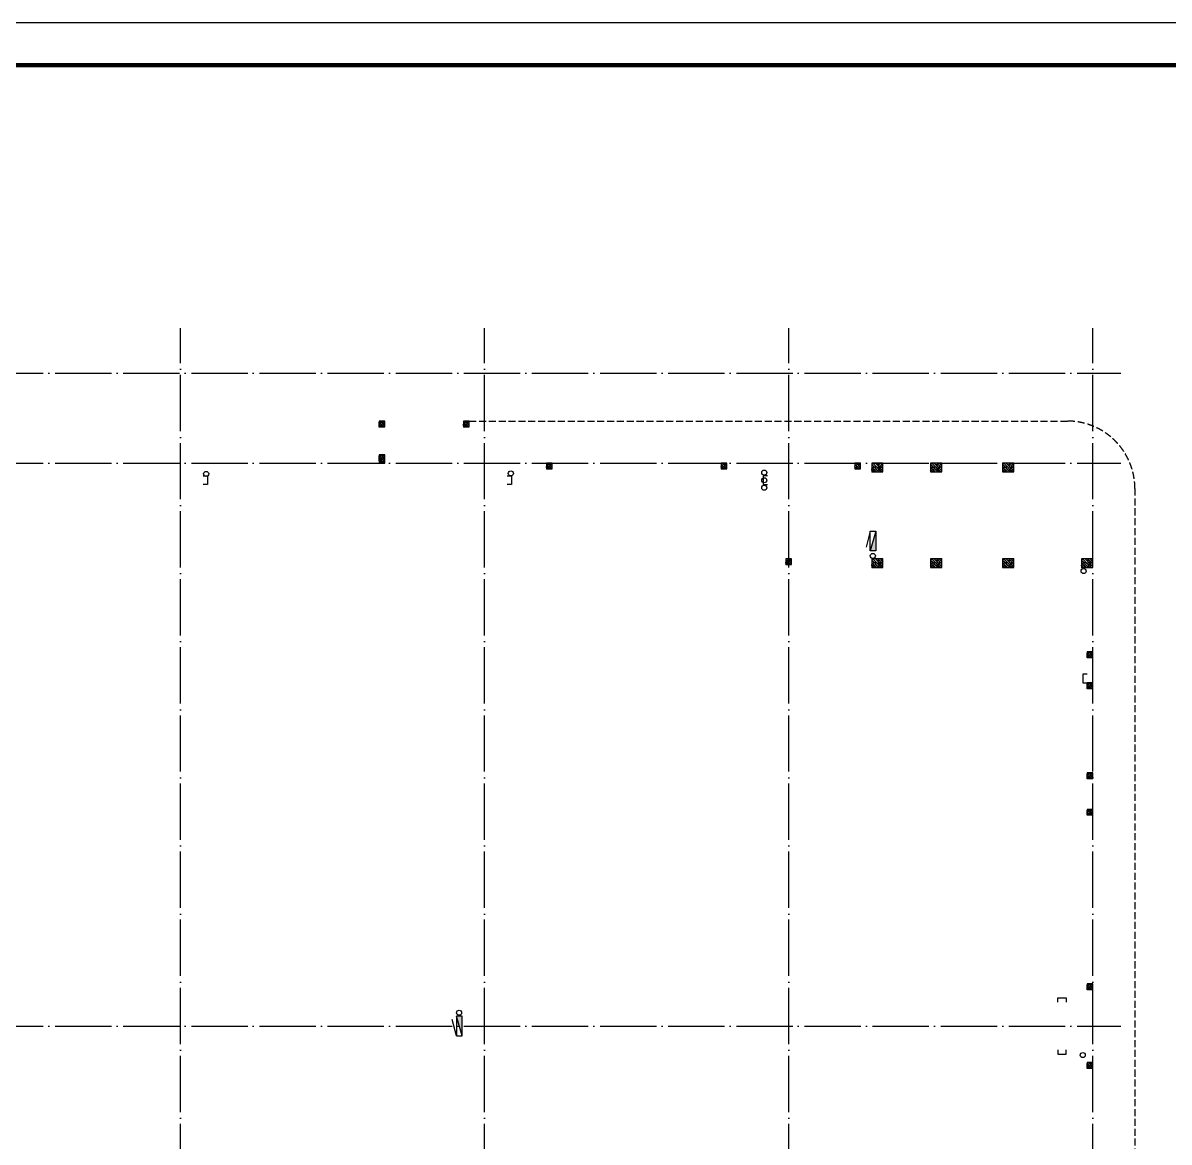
# Model space of a CAD drawing. Extents: x 6843040 to 15500510, y -6507076 to -4940511.
# Drawn here: x 7740796 to 7781510, y -5514627 to -5474851 of the extents above; entities that cross this region are included whole.
import ezdxf

# ---------------------------------------------------------------- set-up
doc = ezdxf.new("R2010")
doc.units = 0
doc.header["$LTSCALE"] = 1000
doc.header["$MEASUREMENT"] = 0
doc.linetypes.add('DASH', pattern=[0.35, 0.25, -0.1])
doc.linetypes.add('DOTE', pattern=[2.42, 2, -0.2, 0.02, -0.2])
for name, color, linetype in [('COLUMN', 10, 'Continuous'), ('DOTE', 8, 'DOTE'), ('EQUIP_消火栓', 7, 'Continuous'), ('plan-1', 40, 'Continuous'), ('PUB_HATCH', 8, 'Continuous'), ('PUB_TITLE', 4, 'Continuous'), ('S_SURFACE', 6, 'Continuous'), ('VPIPE-消防', 1, 'Continuous'), ('VPIPE-雨水', 4, 'Continuous')]:
    doc.layers.add(name, color=color, linetype=linetype)

# ---------------------------------------------------------------- blocks, each defined once
blk = doc.blocks.new('1GZ')
at = {"layer": 'PUB_HATCH'}
h = blk.add_hatch(dxfattribs=at)
h.set_pattern_fill('钢筋混凝土', color=256, scale=25, angle=90, style=0)
h.set_pattern_definition([(134.999998, (68728.19, -422466.92), (-44.194175, -44.194172), []), (140, (68728.19, -422466.92), (15.68804, 179.315045), [18.75, -206.25]), (85, (68728.2, -422466.92), (-188.048035, -34.68783), [15, -165]), (190.4514, (68729.5, -422451.98), (-172.35988, 144.62735), [15.93505, -175.28553]), (136.1842, (68678.2, -422466.92), (41.37976, 266.81026), [28.125, -309.375]), (186.6356, (68681.64, -422444.69), (-243.52946, 233.66568), [23.90257, -262.92825]), (81.1842, (68678.2, -422466.92), (-243.52964, 233.6655), [22.5, -247.5]), (111, (68690.69, -422441.92), (100.65473, 149.22676), [18.75, -206.25]), (56, (68690.7, -422441.92), (-181.28751, 60.82884), [15, -165]), (161.4514, (68699.08, -422429.48), (-80.63262, 210.05566), [15.93505, -175.28553]), (127.499998, (68728.19, -422466.92), (-83.223463, 3.039967), [0, -163, 0, -167.5, 0, -165.625]), (97.499998, (68728.19, -422466.92), (-98.602926, 65.767388), [0, -95.5, 0, -159.25, 0, -63.125]), (57.499998, (68728.19, -422522.67), (5.638722, 133.455609), [0, -62.5, 0, -195, 0, -258.75]), (47.499998, (68728.19, -422547.67), (-25.02624, 145.796543), [0, -81.25, 0, -129.5, 0, -183.75])])
edge = h.paths.add_edge_path()
edge.add_line((375145, -154985), (374945, -154985))
edge.add_line((375145, -154985), (375145, -154785))
edge.add_line((375145, -154785), (374945, -154785))
edge.add_line((374945, -154785), (374945, -154985))
h = blk.add_hatch(dxfattribs=at)
h.set_pattern_fill('钢筋混凝土', color=256, scale=25, angle=90, style=0)
h.set_pattern_definition([(134.999998, (71728.19, -422466.92), (-44.194175, -44.194172), []), (140, (71728.19, -422466.92), (15.68804, 179.315045), [18.75, -206.25]), (85, (71728.19, -422466.92), (-188.048035, -34.68783), [15, -165]), (190.4514, (71729.5, -422451.98), (-172.35988, 144.62735), [15.93505, -175.28553]), (136.1842, (71678.2, -422466.92), (41.37976, 266.81026), [28.125, -309.375]), (186.6356, (71681.64, -422444.69), (-243.52946, 233.66568), [23.90257, -262.92825]), (81.1842, (71678.2, -422466.92), (-243.52964, 233.6655), [22.5, -247.5]), (111, (71690.69, -422441.92), (100.65473, 149.22676), [18.75, -206.25]), (56, (71690.69, -422441.92), (-181.28751, 60.82884), [15, -165]), (161.4514, (71699.08, -422429.48), (-80.63262, 210.05566), [15.93505, -175.28553]), (127.499998, (71728.19, -422466.92), (-83.223463, 3.039967), [0, -163, 0, -167.5, 0, -165.625]), (97.499998, (71728.19, -422466.92), (-98.602926, 65.767388), [0, -95.5, 0, -159.25, 0, -63.125]), (57.499998, (71728.19, -422522.67), (5.638722, 133.455609), [0, -62.5, 0, -195, 0, -258.75]), (47.499998, (71728.19, -422547.67), (-25.02624, 145.796543), [0, -81.25, 0, -129.5, 0, -183.75])])
edge = h.paths.add_edge_path()
edge.add_line((378145, -154985), (377945, -154985))
edge.add_line((378145, -154985), (378145, -154785))
edge.add_line((378145, -154785), (377945, -154785))
edge.add_line((377945, -154785), (377945, -154985))
h = blk.add_hatch(dxfattribs=at)
h.set_pattern_fill('钢筋混凝土', color=256, scale=25, angle=90, style=0)
h.set_pattern_definition([(134.999998, (68728.19, -423666.92), (-44.194175, -44.194172), []), (140, (68728.19, -423666.92), (15.68804, 179.315045), [18.75, -206.25]), (85, (68728.19, -423666.92), (-188.048035, -34.68783), [15, -165]), (190.4514, (68729.5, -423651.98), (-172.35988, 144.62735), [15.93505, -175.28553]), (136.1842, (68678.2, -423666.92), (41.37976, 266.81026), [28.125, -309.375]), (186.6356, (68681.64, -423644.69), (-243.52946, 233.66568), [23.90257, -262.92825]), (81.1842, (68678.2, -423666.92), (-243.52964, 233.6655), [22.5, -247.5]), (111, (68690.69, -423641.92), (100.65473, 149.22676), [18.75, -206.25]), (56, (68690.69, -423641.92), (-181.28751, 60.82884), [15, -165]), (161.4514, (68699.08, -423629.48), (-80.63262, 210.05566), [15.93505, -175.28553]), (127.499998, (68728.19, -423666.92), (-83.223463, 3.039967), [0, -163, 0, -167.5, 0, -165.625]), (97.499998, (68728.19, -423666.92), (-98.602926, 65.767388), [0, -95.5, 0, -159.25, 0, -63.125]), (57.499998, (68728.19, -423722.67), (5.638722, 133.455609), [0, -62.5, 0, -195, 0, -258.75]), (47.499998, (68728.19, -423747.67), (-25.02624, 145.796543), [0, -81.25, 0, -129.5, 0, -183.75])])
edge = h.paths.add_edge_path()
edge.add_line((375145, -156285), (374945, -156285))
edge.add_line((375145, -156285), (375145, -155985))
edge.add_line((375145, -155985), (374945, -155985))
edge.add_line((374945, -155985), (374945, -156285))
h = blk.add_hatch(dxfattribs=at)
h.set_pattern_fill('钢筋混凝土', color=256, scale=25, angle=90, style=0)
h.set_pattern_definition([(134.999998, (74678.19, -423966.92), (-44.194175, -44.194172), []), (140, (74678.19, -423966.92), (15.68804, 179.315045), [18.75, -206.25]), (85, (74678.19, -423966.92), (-188.048035, -34.68783), [15, -165]), (190.4514, (74679.5, -423951.98), (-172.35988, 144.62735), [15.93505, -175.28553]), (136.1842, (74628.2, -423966.92), (41.37976, 266.81026), [28.125, -309.375]), (186.6356, (74631.64, -423944.69), (-243.52946, 233.66568), [23.90257, -262.92825]), (81.1842, (74628.2, -423966.92), (-243.52964, 233.6655), [22.5, -247.5]), (111, (74640.69, -423941.92), (100.65473, 149.22676), [18.75, -206.25]), (56, (74640.69, -423941.92), (-181.28751, 60.82884), [15, -165]), (161.4514, (74649.08, -423929.48), (-80.63262, 210.05566), [15.93505, -175.28553]), (127.499998, (74678.19, -423966.92), (-83.223463, 3.039967), [0, -163, 0, -167.5, 0, -165.625]), (97.499998, (74678.19, -423966.92), (-98.602926, 65.767388), [0, -95.5, 0, -159.25, 0, -63.125]), (57.499998, (74678.19, -424022.67), (5.638722, 133.455609), [0, -62.5, 0, -195, 0, -258.75]), (47.499998, (74678.19, -424047.67), (-25.02624, 145.796543), [0, -81.25, 0, -129.5, 0, -183.75])])
edge = h.paths.add_edge_path()
edge.add_line((381095, -156485), (380895, -156485))
edge.add_line((381095, -156485), (381095, -156285))
edge.add_line((381095, -156285), (380895, -156285))
edge.add_line((380895, -156285), (380895, -156485))
h = blk.add_hatch(dxfattribs=at)
h.set_pattern_fill('钢筋混凝土', color=256, scale=25, angle=90, style=0)
h.set_pattern_definition([(134.999998, (80878.19, -423966.92), (-44.194175, -44.194172), []), (140, (80878.19, -423966.92), (15.68804, 179.315045), [18.75, -206.25]), (85, (80878.19, -423966.92), (-188.048035, -34.68783), [15, -165]), (190.4514, (80879.5, -423951.98), (-172.35988, 144.62735), [15.93505, -175.28553]), (136.1842, (80828.2, -423966.92), (41.37976, 266.81026), [28.125, -309.375]), (186.6356, (80831.64, -423944.69), (-243.52946, 233.66568), [23.90257, -262.92825]), (81.1842, (80828.2, -423966.92), (-243.52964, 233.6655), [22.5, -247.5]), (111, (80840.69, -423941.92), (100.65473, 149.22676), [18.75, -206.25]), (56, (80840.69, -423941.92), (-181.28751, 60.82884), [15, -165]), (161.4514, (80849.08, -423929.48), (-80.63262, 210.05566), [15.93505, -175.28553]), (127.499998, (80878.19, -423966.92), (-83.223463, 3.039967), [0, -163, 0, -167.5, 0, -165.625]), (97.499998, (80878.19, -423966.92), (-98.602926, 65.767388), [0, -95.5, 0, -159.25, 0, -63.125]), (57.499998, (80878.19, -424022.67), (5.638722, 133.455609), [0, -62.5, 0, -195, 0, -258.75]), (47.499998, (80878.19, -424047.67), (-25.02624, 145.796543), [0, -81.25, 0, -129.5, 0, -183.75])])
edge = h.paths.add_edge_path()
edge.add_line((387295, -156485), (387095, -156485))
edge.add_line((387295, -156485), (387295, -156285))
edge.add_line((387295, -156285), (387095, -156285))
edge.add_line((387095, -156285), (387095, -156485))
h = blk.add_hatch(dxfattribs=at)
h.set_pattern_fill('钢筋混凝土', color=256, scale=25, angle=90, style=0)
h.set_pattern_definition([(134.999998, (85628.19, -423966.92), (-44.194175, -44.194172), []), (140, (85628.19, -423966.92), (15.68804, 179.315045), [18.75, -206.25]), (85, (85628.19, -423966.92), (-188.048035, -34.68783), [15, -165]), (190.4514, (85629.5, -423951.98), (-172.35988, 144.62735), [15.93505, -175.28553]), (136.1842, (85578.2, -423966.92), (41.37976, 266.81026), [28.125, -309.375]), (186.6356, (85581.64, -423944.69), (-243.52946, 233.66568), [23.90257, -262.92825]), (81.1842, (85578.2, -423966.92), (-243.52964, 233.6655), [22.5, -247.5]), (111, (85590.69, -423941.92), (100.65473, 149.22676), [18.75, -206.25]), (56, (85590.69, -423941.92), (-181.28751, 60.82884), [15, -165]), (161.4514, (85599.08, -423929.48), (-80.63262, 210.05566), [15.93505, -175.28553]), (127.499998, (85628.19, -423966.92), (-83.223463, 3.039967), [0, -163, 0, -167.5, 0, -165.625]), (97.499998, (85628.19, -423966.92), (-98.602926, 65.767388), [0, -95.5, 0, -159.25, 0, -63.125]), (57.499998, (85628.19, -424022.67), (5.638722, 133.455609), [0, -62.5, 0, -195, 0, -258.75]), (47.499998, (85628.19, -424047.67), (-25.02624, 145.796543), [0, -81.25, 0, -129.5, 0, -183.75])])
edge = h.paths.add_edge_path()
edge.add_line((392045, -156485), (391845, -156485))
edge.add_line((392045, -156485), (392045, -156285))
edge.add_line((392045, -156285), (391845, -156285))
edge.add_line((391845, -156285), (391845, -156485))
h = blk.add_hatch(dxfattribs=at)
h.set_pattern_fill('钢筋混凝土', color=256, scale=25, angle=90, style=0)
h.set_pattern_definition([(134.999998, (86228.19, -424066.91), (-44.194175, -44.194172), []), (140, (86228.19, -424066.91), (15.68804, 179.315045), [18.75, -206.25]), (85, (86228.19, -424066.91), (-188.048035, -34.68783), [15, -165]), (190.4514, (86229.5, -424051.97), (-172.35988, 144.62735), [15.93505, -175.28553]), (136.1842, (86178.2, -424066.91), (41.37976, 266.81026), [28.125, -309.375]), (186.6356, (86181.64, -424044.68), (-243.52946, 233.66568), [23.90257, -262.92825]), (81.1842, (86178.2, -424066.9), (-243.52964, 233.6655), [22.5, -247.5]), (111, (86190.69, -424041.91), (100.65473, 149.22676), [18.75, -206.25]), (56, (86190.69, -424041.91), (-181.28751, 60.82884), [15, -165]), (161.4514, (86199.08, -424029.48), (-80.63262, 210.05566), [15.93505, -175.28553]), (127.499998, (86228.19, -424066.91), (-83.223463, 3.039967), [0, -163, 0, -167.5, 0, -165.625]), (97.499998, (86228.19, -424066.91), (-98.602926, 65.767388), [0, -95.5, 0, -159.25, 0, -63.125]), (57.499998, (86228.19, -424122.66), (5.638722, 133.455609), [0, -62.5, 0, -195, 0, -258.75]), (47.499998, (86228.19, -424147.66), (-25.02624, 145.796543), [0, -81.25, 0, -129.5, 0, -183.75])])
edge = h.paths.add_edge_path()
edge.add_line((392845, -156585), (392445, -156585))
edge.add_line((392845, -156585), (392845, -156285))
edge.add_line((392845, -156285), (392445, -156285))
edge.add_line((392445, -156285), (392445, -156585))
h = blk.add_hatch(dxfattribs=at)
h.set_pattern_fill('钢筋混凝土', color=256, scale=25, angle=90, style=0)
h.set_pattern_definition([(134.999998, (88318.19, -424066.91), (-44.194175, -44.194172), []), (140, (88318.19, -424066.91), (15.68804, 179.315045), [18.75, -206.25]), (85, (88318.19, -424066.91), (-188.048035, -34.68783), [15, -165]), (190.4514, (88319.5, -424051.97), (-172.35988, 144.62735), [15.93505, -175.28553]), (136.1842, (88268.2, -424066.91), (41.37976, 266.81026), [28.125, -309.375]), (186.6356, (88271.64, -424044.68), (-243.52946, 233.66568), [23.90257, -262.92825]), (81.1842, (88268.2, -424066.9), (-243.52964, 233.6655), [22.5, -247.5]), (111, (88280.69, -424041.91), (100.65473, 149.22676), [18.75, -206.25]), (56, (88280.69, -424041.91), (-181.28751, 60.82884), [15, -165]), (161.4514, (88289.08, -424029.48), (-80.63262, 210.05566), [15.93505, -175.28553]), (127.499998, (88318.19, -424066.91), (-83.223463, 3.039967), [0, -163, 0, -167.5, 0, -165.625]), (97.499998, (88318.19, -424066.91), (-98.602926, 65.767388), [0, -95.5, 0, -159.25, 0, -63.125]), (57.499998, (88318.19, -424122.66), (5.638722, 133.455609), [0, -62.5, 0, -195, 0, -258.75]), (47.499998, (88318.19, -424147.66), (-25.02624, 145.796543), [0, -81.25, 0, -129.5, 0, -183.75])])
edge = h.paths.add_edge_path()
edge.add_line((394935, -156585), (394535, -156585))
edge.add_line((394935, -156585), (394935, -156285))
edge.add_line((394935, -156285), (394535, -156285))
edge.add_line((394535, -156285), (394535, -156585))
h = blk.add_hatch(dxfattribs=at)
h.set_pattern_fill('钢筋混凝土', color=256, scale=25, angle=90, style=0)
h.set_pattern_definition([(134.999998, (90878.19, -424066.91), (-44.194175, -44.194172), []), (140, (90878.19, -424066.91), (15.68804, 179.315045), [18.75, -206.25]), (85, (90878.19, -424066.91), (-188.048035, -34.68783), [15, -165]), (190.4514, (90879.5, -424051.97), (-172.35988, 144.62735), [15.93505, -175.28553]), (136.1842, (90828.2, -424066.91), (41.37976, 266.81026), [28.125, -309.375]), (186.6356, (90831.64, -424044.68), (-243.52946, 233.66568), [23.90257, -262.92825]), (81.1842, (90828.2, -424066.9), (-243.52964, 233.6655), [22.5, -247.5]), (111, (90840.69, -424041.91), (100.65473, 149.22676), [18.75, -206.25]), (56, (90840.69, -424041.91), (-181.28751, 60.82884), [15, -165]), (161.4514, (90849.08, -424029.48), (-80.63262, 210.05566), [15.93505, -175.28553]), (127.499998, (90878.19, -424066.91), (-83.223463, 3.039967), [0, -163, 0, -167.5, 0, -165.625]), (97.499998, (90878.19, -424066.91), (-98.602926, 65.767388), [0, -95.5, 0, -159.25, 0, -63.125]), (57.499998, (90878.19, -424122.66), (5.638722, 133.455609), [0, -62.5, 0, -195, 0, -258.75]), (47.499998, (90878.19, -424147.66), (-25.02624, 145.796543), [0, -81.25, 0, -129.5, 0, -183.75])])
edge = h.paths.add_edge_path()
edge.add_line((397495, -156585), (397095, -156585))
edge.add_line((397495, -156585), (397495, -156285))
edge.add_line((397495, -156285), (397095, -156285))
edge.add_line((397095, -156285), (397095, -156585))
h = blk.add_hatch(dxfattribs=at)
h.set_pattern_fill('钢筋混凝土', color=256, scale=25, angle=90, style=0)
h.set_pattern_definition([(134.999998, (83178.19, -427366.92), (-44.194175, -44.194172), []), (140, (83178.19, -427366.92), (15.68804, 179.315045), [18.75, -206.25]), (85, (83178.19, -427366.92), (-188.048035, -34.68783), [15, -165]), (190.4514, (83179.5, -427351.98), (-172.35988, 144.62735), [15.93505, -175.28553]), (136.1842, (83128.2, -427366.92), (41.37976, 266.81026), [28.125, -309.375]), (186.6356, (83131.64, -427344.69), (-243.52946, 233.66568), [23.90257, -262.92825]), (81.1842, (83128.2, -427366.92), (-243.52964, 233.6655), [22.5, -247.5]), (111, (83140.69, -427341.92), (100.65473, 149.22676), [18.75, -206.25]), (56, (83140.69, -427341.92), (-181.28751, 60.82884), [15, -165]), (161.4514, (83149.08, -427329.48), (-80.63262, 210.05566), [15.93505, -175.28553]), (127.499998, (83178.19, -427366.92), (-83.223463, 3.039967), [0, -163, 0, -167.5, 0, -165.625]), (97.499998, (83178.19, -427366.92), (-98.602926, 65.767388), [0, -95.5, 0, -159.25, 0, -63.125]), (57.499998, (83178.19, -427422.67), (5.638722, 133.455609), [0, -62.5, 0, -195, 0, -258.75]), (47.499998, (83178.19, -427447.67), (-25.02624, 145.796543), [0, -81.25, 0, -129.5, 0, -183.75])])
edge = h.paths.add_edge_path()
edge.add_line((389595, -159885), (389395, -159885))
edge.add_line((389595, -159885), (389595, -159685))
edge.add_line((389595, -159685), (389395, -159685))
edge.add_line((389395, -159685), (389395, -159885))
h = blk.add_hatch(dxfattribs=at)
h.set_pattern_fill('钢筋混凝土', color=256, scale=25, angle=90, style=0)
h.set_pattern_definition([(134.999998, (86228.19, -427466.91), (-44.194175, -44.194172), []), (140, (86228.19, -427466.91), (15.68804, 179.315045), [18.75, -206.25]), (85, (86228.19, -427466.91), (-188.048035, -34.68783), [15, -165]), (190.4514, (86229.5, -427451.97), (-172.35988, 144.62735), [15.93505, -175.28553]), (136.1842, (86178.2, -427466.91), (41.37976, 266.81026), [28.125, -309.375]), (186.6356, (86181.64, -427444.68), (-243.52946, 233.66568), [23.90257, -262.92825]), (81.1842, (86178.2, -427466.9), (-243.52964, 233.6655), [22.5, -247.5]), (111, (86190.69, -427441.91), (100.65473, 149.22676), [18.75, -206.25]), (56, (86190.69, -427441.91), (-181.28751, 60.82884), [15, -165]), (161.4514, (86199.08, -427429.48), (-80.63262, 210.05566), [15.93505, -175.28553]), (127.499998, (86228.19, -427466.91), (-83.223463, 3.039967), [0, -163, 0, -167.5, 0, -165.625]), (97.499998, (86228.19, -427466.91), (-98.602926, 65.767388), [0, -95.5, 0, -159.25, 0, -63.125]), (57.499998, (86228.19, -427522.66), (5.638722, 133.455609), [0, -62.5, 0, -195, 0, -258.75]), (47.499998, (86228.19, -427547.66), (-25.02624, 145.796543), [0, -81.25, 0, -129.5, 0, -183.75])])
edge = h.paths.add_edge_path()
edge.add_line((392845, -159985), (392445, -159985))
edge.add_line((392845, -159985), (392845, -159685))
edge.add_line((392845, -159685), (392445, -159685))
edge.add_line((392445, -159685), (392445, -159985))
h = blk.add_hatch(dxfattribs=at)
h.set_pattern_fill('钢筋混凝土', color=256, scale=25, angle=90, style=0)
h.set_pattern_definition([(134.999998, (88318.19, -427466.91), (-44.194175, -44.194172), []), (140, (88318.19, -427466.91), (15.68804, 179.315045), [18.75, -206.25]), (85, (88318.19, -427466.91), (-188.048035, -34.68783), [15, -165]), (190.4514, (88319.5, -427451.97), (-172.35988, 144.62735), [15.93505, -175.28553]), (136.1842, (88268.2, -427466.91), (41.37976, 266.81026), [28.125, -309.375]), (186.6356, (88271.64, -427444.68), (-243.52946, 233.66568), [23.90257, -262.92825]), (81.1842, (88268.2, -427466.9), (-243.52964, 233.6655), [22.5, -247.5]), (111, (88280.69, -427441.91), (100.65473, 149.22676), [18.75, -206.25]), (56, (88280.69, -427441.91), (-181.28751, 60.82884), [15, -165]), (161.4514, (88289.08, -427429.48), (-80.63262, 210.05566), [15.93505, -175.28553]), (127.499998, (88318.19, -427466.91), (-83.223463, 3.039967), [0, -163, 0, -167.5, 0, -165.625]), (97.499998, (88318.19, -427466.91), (-98.602926, 65.767388), [0, -95.5, 0, -159.25, 0, -63.125]), (57.499998, (88318.19, -427522.66), (5.638722, 133.455609), [0, -62.5, 0, -195, 0, -258.75]), (47.499998, (88318.19, -427547.66), (-25.02624, 145.796543), [0, -81.25, 0, -129.5, 0, -183.75])])
edge = h.paths.add_edge_path()
edge.add_line((394935, -159985), (394535, -159985))
edge.add_line((394935, -159985), (394935, -159685))
edge.add_line((394935, -159685), (394535, -159685))
edge.add_line((394535, -159685), (394535, -159985))
h = blk.add_hatch(dxfattribs=at)
h.set_pattern_fill('钢筋混凝土', color=256, scale=25, angle=90, style=0)
h.set_pattern_definition([(134.999998, (90878.19, -427466.91), (-44.194175, -44.194172), []), (140, (90878.19, -427466.91), (15.68804, 179.315045), [18.75, -206.25]), (85, (90878.19, -427466.91), (-188.048035, -34.68783), [15, -165]), (190.4514, (90879.5, -427451.97), (-172.35988, 144.62735), [15.93505, -175.28553]), (136.1842, (90828.2, -427466.91), (41.37976, 266.81026), [28.125, -309.375]), (186.6356, (90831.64, -427444.68), (-243.52946, 233.66568), [23.90257, -262.92825]), (81.1842, (90828.2, -427466.9), (-243.52964, 233.6655), [22.5, -247.5]), (111, (90840.69, -427441.91), (100.65473, 149.22676), [18.75, -206.25]), (56, (90840.69, -427441.91), (-181.28751, 60.82884), [15, -165]), (161.4514, (90849.08, -427429.48), (-80.63262, 210.05566), [15.93505, -175.28553]), (127.499998, (90878.19, -427466.91), (-83.223463, 3.039967), [0, -163, 0, -167.5, 0, -165.625]), (97.499998, (90878.19, -427466.91), (-98.602926, 65.767388), [0, -95.5, 0, -159.25, 0, -63.125]), (57.499998, (90878.19, -427522.66), (5.638722, 133.455609), [0, -62.5, 0, -195, 0, -258.75]), (47.499998, (90878.19, -427547.66), (-25.02624, 145.796543), [0, -81.25, 0, -129.5, 0, -183.75])])
edge = h.paths.add_edge_path()
edge.add_line((397495, -159985), (397095, -159985))
edge.add_line((397495, -159985), (397495, -159685))
edge.add_line((397495, -159685), (397095, -159685))
edge.add_line((397095, -159685), (397095, -159985))
h = blk.add_hatch(dxfattribs=at)
h.set_pattern_fill('钢筋混凝土', color=256, scale=25, angle=90, style=0)
h.set_pattern_definition([(134.999998, (93678.183, -427466.91), (-44.194175, -44.194172), []), (140, (93678.18, -427466.91), (15.68804, 179.315045), [18.75, -206.25]), (85, (93678.18, -427466.91), (-188.048035, -34.68783), [15, -165]), (190.4514, (93679.49, -427451.97), (-172.35988, 144.62735), [15.93505, -175.28553]), (136.1842, (93628.18, -427466.91), (41.37976, 266.81026), [28.125, -309.375]), (186.6356, (93631.63, -427444.68), (-243.52946, 233.66568), [23.90257, -262.92825]), (81.1842, (93628.18, -427466.9), (-243.52964, 233.6655), [22.5, -247.5]), (111, (93640.68, -427441.91), (100.65473, 149.22676), [18.75, -206.25]), (56, (93640.68, -427441.91), (-181.28751, 60.82884), [15, -165]), (161.4514, (93649.07, -427429.48), (-80.63262, 210.05566), [15.93505, -175.28553]), (127.499998, (93678.183, -427466.91), (-83.223463, 3.039967), [0, -163, 0, -167.5, 0, -165.625]), (97.499998, (93678.18, -427466.91), (-98.602926, 65.767388), [0, -95.5, 0, -159.25, 0, -63.125]), (57.499998, (93678.18, -427522.66), (5.638722, 133.455609), [0, -62.5, 0, -195, 0, -258.75]), (47.499998, (93678.18, -427547.66), (-25.02624, 145.796543), [0, -81.25, 0, -129.5, 0, -183.75])])
edge = h.paths.add_edge_path()
edge.add_line((400295, -159985), (399895, -159985))
edge.add_line((400295, -159985), (400295, -159685))
edge.add_line((400295, -159685), (399895, -159685))
edge.add_line((399895, -159685), (399895, -159985))
h = blk.add_hatch(dxfattribs=at)
h.set_pattern_fill('钢筋混凝土', color=256, scale=25, angle=90, style=0)
h.set_pattern_definition([(134.999998, (93878.19, -430666.91), (-44.194175, -44.194172), []), (140, (93878.19, -430666.91), (15.68804, 179.315045), [18.75, -206.25]), (85, (93878.19, -430666.91), (-188.048035, -34.68783), [15, -165]), (190.4514, (93879.5, -430651.97), (-172.35988, 144.62735), [15.93505, -175.28553]), (136.1842, (93828.2, -430666.91), (41.37976, 266.81026), [28.125, -309.375]), (186.6356, (93831.64, -430644.68), (-243.52946, 233.66568), [23.90257, -262.92825]), (81.1842, (93828.2, -430666.9), (-243.52964, 233.6655), [22.5, -247.5]), (111, (93840.69, -430641.91), (100.65473, 149.22676), [18.75, -206.25]), (56, (93840.69, -430641.91), (-181.28751, 60.82884), [15, -165]), (161.4514, (93849.08, -430629.48), (-80.63262, 210.05566), [15.93505, -175.28553]), (127.499998, (93878.19, -430666.91), (-83.223463, 3.039967), [0, -163, 0, -167.5, 0, -165.625]), (97.499998, (93878.19, -430666.91), (-98.602926, 65.767388), [0, -95.5, 0, -159.25, 0, -63.125]), (57.499998, (93878.19, -430722.66), (5.638722, 133.455609), [0, -62.5, 0, -195, 0, -258.75]), (47.499998, (93878.19, -430747.66), (-25.02624, 145.796543), [0, -81.25, 0, -129.5, 0, -183.75])])
edge = h.paths.add_edge_path()
edge.add_line((400295, -163185), (400095, -163185))
edge.add_line((400295, -163185), (400295, -162985))
edge.add_line((400295, -162985), (400095, -162985))
edge.add_line((400095, -162985), (400095, -163185))
h = blk.add_hatch(dxfattribs=at)
h.set_pattern_fill('钢筋混凝土', color=256, scale=25, angle=90, style=0)
h.set_pattern_definition([(134.999998, (93878.19, -431766.92), (-44.194175, -44.194172), []), (140, (93878.19, -431766.92), (15.68804, 179.315045), [18.75, -206.25]), (85, (93878.19, -431766.92), (-188.048035, -34.68783), [15, -165]), (190.4514, (93879.5, -431751.98), (-172.35988, 144.62735), [15.93505, -175.28553]), (136.1842, (93828.2, -431766.92), (41.37976, 266.81026), [28.125, -309.375]), (186.6356, (93831.64, -431744.69), (-243.52946, 233.66568), [23.90257, -262.92825]), (81.1842, (93828.2, -431766.92), (-243.52964, 233.6655), [22.5, -247.5]), (111, (93840.69, -431741.92), (100.65473, 149.22676), [18.75, -206.25]), (56, (93840.69, -431741.92), (-181.28751, 60.82884), [15, -165]), (161.4514, (93849.08, -431729.48), (-80.63262, 210.05566), [15.93505, -175.28553]), (127.499998, (93878.19, -431766.92), (-83.223463, 3.039967), [0, -163, 0, -167.5, 0, -165.625]), (97.499998, (93878.19, -431766.92), (-98.602926, 65.767388), [0, -95.5, 0, -159.25, 0, -63.125]), (57.499998, (93878.19, -431822.67), (5.638722, 133.455609), [0, -62.5, 0, -195, 0, -258.75]), (47.499998, (93878.19, -431847.67), (-25.02624, 145.796543), [0, -81.25, 0, -129.5, 0, -183.75])])
edge = h.paths.add_edge_path()
edge.add_line((400295, -164285), (400095, -164285))
edge.add_line((400295, -164285), (400295, -164085))
edge.add_line((400295, -164085), (400095, -164085))
edge.add_line((400095, -164085), (400095, -164285))
h = blk.add_hatch(dxfattribs=at)
h.set_pattern_fill('钢筋混凝土', color=256, scale=25, angle=90, style=0)
h.set_pattern_definition([(134.999998, (93878.183, -434966.92), (-44.194175, -44.194172), []), (140, (93878.18, -434966.92), (15.68804, 179.315045), [18.75, -206.25]), (85, (93878.18, -434966.92), (-188.048035, -34.68783), [15, -165]), (190.4514, (93879.49, -434951.98), (-172.35988, 144.62735), [15.93505, -175.28553]), (136.1842, (93828.18, -434966.92), (41.37976, 266.81026), [28.125, -309.375]), (186.6356, (93831.63, -434944.69), (-243.52946, 233.66568), [23.90257, -262.92825]), (81.1842, (93828.18, -434966.92), (-243.52964, 233.6655), [22.5, -247.5]), (111, (93840.68, -434941.92), (100.65473, 149.22676), [18.75, -206.25]), (56, (93840.68, -434941.92), (-181.28751, 60.82884), [15, -165]), (161.4514, (93849.07, -434929.48), (-80.63262, 210.05566), [15.93505, -175.28553]), (127.499998, (93878.183, -434966.92), (-83.223463, 3.039967), [0, -163, 0, -167.5, 0, -165.625]), (97.499998, (93878.18, -434966.92), (-98.602926, 65.767388), [0, -95.5, 0, -159.25, 0, -63.125]), (57.499998, (93878.18, -435022.67), (5.638722, 133.455609), [0, -62.5, 0, -195, 0, -258.75]), (47.499998, (93878.18, -435047.67), (-25.02624, 145.796543), [0, -81.25, 0, -129.5, 0, -183.75])])
edge = h.paths.add_edge_path()
edge.add_line((400295, -167485), (400095, -167485))
edge.add_line((400295, -167485), (400295, -167285))
edge.add_line((400295, -167285), (400095, -167285))
edge.add_line((400095, -167285), (400095, -167485))
h = blk.add_hatch(dxfattribs=at)
h.set_pattern_fill('钢筋混凝土', color=256, scale=25, angle=90, style=0)
h.set_pattern_definition([(134.999998, (93878.19, -436266.92), (-44.194175, -44.194172), []), (140, (93878.19, -436266.92), (15.68804, 179.315045), [18.75, -206.25]), (85, (93878.19, -436266.92), (-188.048035, -34.68783), [15, -165]), (190.4514, (93879.5, -436251.98), (-172.35988, 144.62735), [15.93505, -175.28553]), (136.1842, (93828.2, -436266.92), (41.37976, 266.81026), [28.125, -309.375]), (186.6356, (93831.64, -436244.69), (-243.52946, 233.66568), [23.90257, -262.92825]), (81.1842, (93828.2, -436266.92), (-243.52964, 233.6655), [22.5, -247.5]), (111, (93840.69, -436241.92), (100.65473, 149.22676), [18.75, -206.25]), (56, (93840.69, -436241.92), (-181.28751, 60.82884), [15, -165]), (161.4514, (93849.08, -436229.48), (-80.63262, 210.05566), [15.93505, -175.28553]), (127.499998, (93878.19, -436266.92), (-83.223463, 3.039967), [0, -163, 0, -167.5, 0, -165.625]), (97.499998, (93878.19, -436266.92), (-98.602926, 65.767388), [0, -95.5, 0, -159.25, 0, -63.125]), (57.499998, (93878.19, -436322.67), (5.638722, 133.455609), [0, -62.5, 0, -195, 0, -258.75]), (47.499998, (93878.19, -436347.67), (-25.02624, 145.796543), [0, -81.25, 0, -129.5, 0, -183.75])])
edge = h.paths.add_edge_path()
edge.add_line((400295, -168785), (400095, -168785))
edge.add_line((400295, -168785), (400295, -168585))
edge.add_line((400295, -168585), (400095, -168585))
edge.add_line((400095, -168585), (400095, -168785))
h = blk.add_hatch(dxfattribs=at)
h.set_pattern_fill('钢筋混凝土', color=256, scale=25, angle=90, style=0)
h.set_pattern_definition([(134.999998, (93878.19, -442466.92), (-44.194175, -44.194172), []), (140, (93878.19, -442466.92), (15.68804, 179.315045), [18.75, -206.25]), (85, (93878.19, -442466.92), (-188.048035, -34.68783), [15, -165]), (190.4514, (93879.5, -442451.98), (-172.35988, 144.62735), [15.93505, -175.28553]), (136.1842, (93828.2, -442466.92), (41.37976, 266.81026), [28.125, -309.375]), (186.6356, (93831.64, -442444.69), (-243.52946, 233.66568), [23.90257, -262.92825]), (81.1842, (93828.2, -442466.92), (-243.52964, 233.6655), [22.5, -247.5]), (111, (93840.69, -442441.92), (100.65473, 149.22676), [18.75, -206.25]), (56, (93840.69, -442441.92), (-181.28751, 60.82884), [15, -165]), (161.4514, (93849.08, -442429.48), (-80.63262, 210.05566), [15.93505, -175.28553]), (127.499998, (93878.19, -442466.92), (-83.223463, 3.039967), [0, -163, 0, -167.5, 0, -165.625]), (97.499998, (93878.19, -442466.92), (-98.602926, 65.767388), [0, -95.5, 0, -159.25, 0, -63.125]), (57.499998, (93878.19, -442522.67), (5.638722, 133.455609), [0, -62.5, 0, -195, 0, -258.75]), (47.499998, (93878.19, -442547.67), (-25.02624, 145.796543), [0, -81.25, 0, -129.5, 0, -183.75])])
edge = h.paths.add_edge_path()
edge.add_line((400295, -174985), (400095, -174985))
edge.add_line((400295, -174985), (400295, -174785))
edge.add_line((400295, -174785), (400095, -174785))
edge.add_line((400095, -174785), (400095, -174985))
h = blk.add_hatch(dxfattribs=at)
h.set_pattern_fill('钢筋混凝土', color=256, scale=25, angle=90, style=0)
h.set_pattern_definition([(134.999998, (93878.195, -445266.92), (-44.194175, -44.194172), []), (140, (93878.2, -445266.92), (15.68804, 179.315045), [18.75, -206.25]), (85, (93878.2, -445266.92), (-188.048035, -34.68783), [15, -165]), (190.4514, (93879.5, -445251.98), (-172.35988, 144.62735), [15.93505, -175.28553]), (136.1842, (93828.2, -445266.92), (41.37976, 266.81026), [28.125, -309.375]), (186.6356, (93831.64, -445244.69), (-243.52946, 233.66568), [23.90257, -262.92825]), (81.1842, (93828.2, -445266.92), (-243.52964, 233.6655), [22.5, -247.5]), (111, (93840.7, -445241.92), (100.65473, 149.22676), [18.75, -206.25]), (56, (93840.7, -445241.92), (-181.28751, 60.82884), [15, -165]), (161.4514, (93849.08, -445229.48), (-80.63262, 210.05566), [15.93505, -175.28553]), (127.499998, (93878.195, -445266.92), (-83.223463, 3.039967), [0, -163, 0, -167.5, 0, -165.625]), (97.499998, (93878.195, -445266.92), (-98.602926, 65.767388), [0, -95.5, 0, -159.25, 0, -63.125]), (57.499998, (93878.195, -445322.67), (5.638722, 133.455609), [0, -62.5, 0, -195, 0, -258.75]), (47.499998, (93878.2, -445347.67), (-25.02624, 145.796543), [0, -81.25, 0, -129.5, 0, -183.75])])
edge = h.paths.add_edge_path()
edge.add_line((400295, -177785), (400095, -177785))
edge.add_line((400295, -177785), (400295, -177585))
edge.add_line((400295, -177585), (400095, -177585))
edge.add_line((400095, -177585), (400095, -177785))
at = {"layer": 'COLUMN'}
for points in [[(374945, -154985), (375145, -154985), (375145, -154785), (374945, -154785)], [(377945, -154985), (378145, -154985), (378145, -154785), (377945, -154785)], [(374945, -156285), (375145, -156285), (375145, -155985), (374945, -155985)], [(380895, -156485), (381095, -156485), (381095, -156285), (380895, -156285)], [(387095, -156485), (387295, -156485), (387295, -156285), (387095, -156285)], [(391845, -156485), (392045, -156485), (392045, -156285), (391845, -156285)], [(392445, -156585), (392845, -156585), (392845, -156285), (392445, -156285)], [(394535, -156585), (394935, -156585), (394935, -156285), (394535, -156285)], [(397095, -156585), (397495, -156585), (397495, -156285), (397095, -156285)], [(389395, -159885), (389595, -159885), (389595, -159685), (389395, -159685)], [(392445, -159985), (392845, -159985), (392845, -159685), (392445, -159685)], [(394535, -159985), (394935, -159985), (394935, -159685), (394535, -159685)], [(397095, -159985), (397495, -159985), (397495, -159685), (397095, -159685)], [(399895, -159985), (400295, -159985), (400295, -159685), (399895, -159685)], [(400095, -163185), (400295, -163185), (400295, -162985), (400095, -162985)], [(400095, -164285), (400295, -164285), (400295, -164085), (400095, -164085)], [(400095, -167485), (400295, -167485), (400295, -167285), (400095, -167285)], [(400095, -168785), (400295, -168785), (400295, -168585), (400095, -168585)], [(400095, -174985), (400295, -174985), (400295, -174785), (400095, -174785)], [(400095, -177785), (400295, -177785), (400295, -177585), (400095, -177585)]]:
    blk.add_lwpolyline(points, close=True, dxfattribs=at)
blk = doc.blocks.new('1F手摇拉杆')
at = {"layer": 'S_SURFACE'}
for points in [[(7747197, -5490952), (7747347, -5490952), (7747347, -5491252), (7747197, -5491252)], [(7757997, -5490952), (7758147, -5490952), (7758147, -5491252), (7757997, -5491252)], [(7767247, -5490952), (7767097, -5490952), (7767097, -5491252), (7767247, -5491252)], [(7778597, -5498002), (7778447, -5498002), (7778447, -5498302), (7778597, -5498302)], [(7777555, -5509652), (7777555, -5509502), (7777855, -5509502), (7777855, -5509652)], [(7777555, -5511352), (7777555, -5511502), (7777855, -5511502), (7777855, -5511352)]]:
    blk.add_lwpolyline(points, dxfattribs=at)
blk = doc.blocks.new('$TWTSYS$00000508')
for p, q in [((-0.5, 0.5), (0.324, 1.224)), ((-0.5, 0.5), (-0.5, -0.5)), ((-0.5, -0.5), (0.5, 0.5)), ((0.5, 0.5), (-0.5, 0.5)), ((0.5, -0.5), (0.5, 0.5)), ((-0.5, -0.5), (0.5, -0.5))]:
    blk.add_line(p, q)
blk.add_solid([(0.5, -0.5), (0.5, 0.5), (-0.5, -0.5)])
blk = doc.blocks.new('一层排水消防0922')
at = {"layer": 'VPIPE-消防'}
for centre in [(7770987, -5493794), (7756290, -5510030)]:
    blk.add_circle(centre, 90, dxfattribs=at)
at = {"layer": 'VPIPE-雨水'}
for centre in [(7767129, -5490835), (7747304, -5490879), (7758127, -5490862), (7767132, -5491108), (7767132, -5491371), (7778476, -5494333), (7778445, -5511536)]:
    blk.add_circle(centre, 90, dxfattribs=at)
at = {"layer": 'EQUIP_消火栓', "yscale": 200, "zscale": 700}
for p, xscale, rotation in [((7770997, -5493259), -700, 89.99999499104364), ((7756293, -5510502), 700, 89.99999499104365)]:
    blk.add_blockref('$TWTSYS$00000508', p, dxfattribs=dict(at, xscale=xscale, rotation=rotation))

msp = doc.modelspace()

# ---------------------------------------------------------------- linework, layer by layer
at = {"linetype": 'DASH'}
msp.add_lwpolyline([(7756647.4, -5489002.5), (7777897.4, -5489002.5, -0.4142139), (7780297.4, -5491402.5), (7780297.4, -5521701.8)], format="xyb", dxfattribs=at)
at = {"layer": 'DOTE'}
for p, q in [((7746397.4, -5554702), (7746397.4, -5485702.5)), ((7757197.4, -5554702), (7757197.4, -5485702.5)), ((7767997.4, -5554702), (7767997.4, -5485702.5)), ((7778797.4, -5554702), (7778797.4, -5485702.5)), ((7640299.5, -5487302), (7779797.4, -5487302)), ((7640299.5, -5490502), (7779797.4, -5490502)), ((7640299.5, -5510502), (7779797.4, -5510502))]:
    msp.add_line(p, q, dxfattribs=at)
at = {"layer": 'PUB_TITLE'}
msp.add_lwpolyline([(7627639.5, -5601001.4), (7805989.5, -5601001.4), (7805989.5, -5474851.4), (7627639.5, -5474851.4)], close=True, dxfattribs=at)
at = {"layer": 'PUB_TITLE', "const_width": 150}
msp.add_lwpolyline([(7631389.5, -5599501.4), (7804489.5, -5599501.4), (7804489.5, -5476351.4), (7631389.5, -5476351.4)], close=True, dxfattribs=at)

# ---------------------------------------------------------------- block references
msp.add_blockref('1GZ', (7378502.9, -5334216.6))
at = {"layer": 'plan-1'}
for name in ['一层排水消防0922', '1F手摇拉杆']:
    msp.add_blockref(name, (0, 0), dxfattribs=at)

doc.saveas('drawing.dxf')
